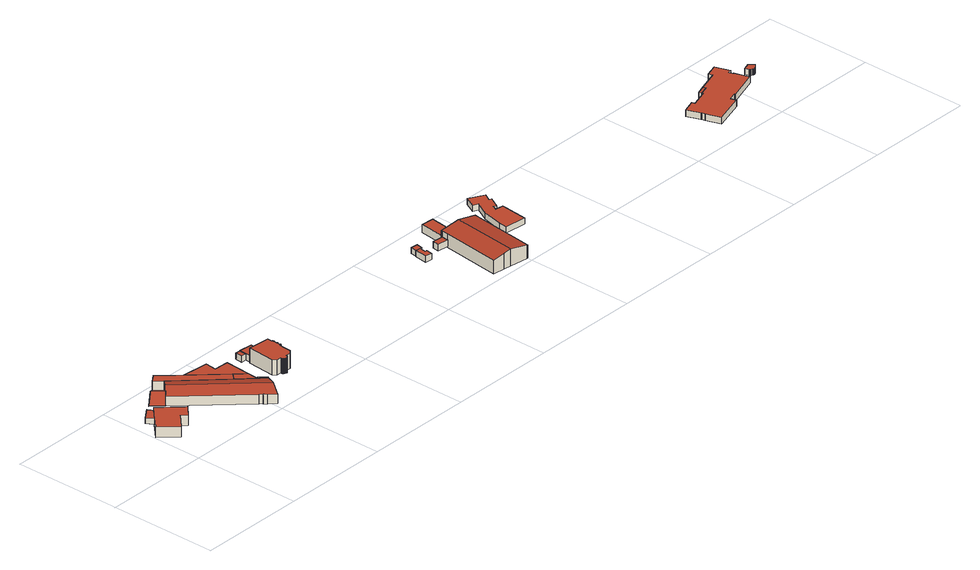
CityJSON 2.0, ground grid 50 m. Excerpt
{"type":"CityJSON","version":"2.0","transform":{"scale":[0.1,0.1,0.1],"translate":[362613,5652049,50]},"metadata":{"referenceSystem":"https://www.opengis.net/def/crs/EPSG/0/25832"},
"CityObjects":{
"building1":{"type":"Building","attributes":{"Geometrietyp2DReferenz":"3000","Gemeindeschluessel":"05315000","function":"31001_1130","roofType":"1000","measuredHeight":4.79,"storeysAboveGround":1},"address":[{"country":"Germany","locality":"Köln","thoroughfareNumber":"1017","thoroughfareName":"Berliner Str."}],"geometry":[{"type":"Solid","lod":"2","boundaries":[[[[0,1,2,3]],[[4,5,1,0]],[[6,7,5,4]],[[8,9,7,6]],[[10,11,9,8]],[[12,13,11,10]],[[3,2,13,12]],[[10,8,6,4,0,3,12]],[[1,5,7,9,11,13,2]]]],"semantics":{"surfaces":[{"type":"WallSurface"},{"type":"RoofSurface"},{"type":"GroundSurface"}],"values":[[0,0,0,0,0,0,0,1,2]]}}]},
"building2":{"type":"Building","attributes":{"Geometrietyp2DReferenz":"3000","Gemeindeschluessel":"05315000","function":"31001_2000","roofType":"1000","measuredHeight":2.62},"address":[{"country":"Germany","locality":"Köln","thoroughfareNumber":"1017","thoroughfareName":"Berliner Str."}],"geometry":[{"type":"Solid","lod":"2","boundaries":[[[[14,15,16,17]],[[18,19,15,14]],[[20,21,19,18]],[[22,23,21,20]],[[24,25,23,22]],[[17,16,25,24]],[[22,20,18,14,17,24]],[[15,19,21,23,25,16]]]],"semantics":{"surfaces":[{"type":"WallSurface"},{"type":"RoofSurface"},{"type":"GroundSurface"}],"values":[[0,0,0,0,0,0,1,2]]}}]},
"building3":{"type":"Building","attributes":{"Gemeindeschluessel":"05315000","Geometrietyp2DReferenz":"3000","function":"31001_2000"},"address":[{"country":"Germany","locality":"Köln","thoroughfareNumber":"1017","thoroughfareName":"Berliner Str."}],"children":["building3-1","building3-2"]},
"building3-1":{"type":"BuildingPart","attributes":{"roofType":"1000","measuredHeight":4.24},"parents":["building3"],"geometry":[{"type":"MultiSurface","lod":"2","boundaries":[[[26,27,28,29]],[[30,31,27,26]],[[32,33,31,30]],[[34,35,33,32]],[[36,37,35,34]],[[38,39,37,36]],[[34,32,30,26,29,38,36]],[[28,27,31,33,35,37,39]],[[38,29,40,41]],[[28,39,41,40]]],"semantics":{"surfaces":[{"type":"WallSurface"},{"type":"RoofSurface"},{"type":"GroundSurface"},{"type":"ClosureSurface"}],"values":[0,0,0,0,0,0,1,2,0,3]}}]},
"building3-2":{"type":"BuildingPart","attributes":{"roofType":"3100","measuredHeight":3.12},"parents":["building3"],"geometry":[{"type":"Solid","lod":"2","boundaries":[[[[42,43,44,45]],[[40,28,43,42]],[[46,47,39,41]],[[48,49,47,46]],[[45,44,49,48]],[[41,40,42,46]],[[45,48,46,42]],[[43,28,39,47,49,44]],[[40,41,39,28]]]],"semantics":{"surfaces":[{"type":"WallSurface"},{"type":"RoofSurface"},{"type":"GroundSurface"},{"type":"ClosureSurface"}],"values":[[0,0,0,0,0,1,1,2,3]]}}]},
"building4":{"type":"Building","attributes":{"Geometrietyp2DReferenz":"3000","Gemeindeschluessel":"05315000","function":"31001_2000","roofType":"3100","measuredHeight":5.94,"storeysAboveGround":1},"address":[{"country":"Germany","locality":"Köln","thoroughfareNumber":"1017","thoroughfareName":"Berliner Str."}],"geometry":[{"type":"Solid","lod":"2","boundaries":[[[[50,51,52,53]],[[54,55,51,50]],[[56,57,55,54]],[[58,59,57,56]],[[60,61,59,58]],[[62,63,61,60]],[[64,65,63,62]],[[66,67,65,64]],[[68,49,67,66]],[[69,47,49,68]],[[38,39,47,69]],[[36,37,39,38]],[[53,52,37,36]],[[68,66,64,62,60,58,56,69]],[[54,50,53,36,38,69,56]],[[51,55,57,59,61,63,65,67,49,47,39,37,52]]]],"semantics":{"surfaces":[{"type":"WallSurface"},{"type":"RoofSurface"},{"type":"GroundSurface"}],"values":[[0,0,0,0,0,0,0,0,0,0,0,0,0,1,1,2]]}}]},
"building5":{"type":"Building","attributes":{"Geometrietyp2DReferenz":"3000","Gemeindeschluessel":"05315000","function":"31001_2120","roofType":"1000","measuredHeight":4.21,"storeysAboveGround":1},"address":[{"country":"Germany","locality":"Köln","thoroughfareNumber":"1017","thoroughfareName":"Berliner Str."}],"geometry":[{"type":"Solid","lod":"2","boundaries":[[[[70,71,72,73]],[[74,75,71,70]],[[76,77,75,74]],[[34,78,77,76]],[[32,79,78,34]],[[73,72,79,32]],[[34,76,74,70,73,32]],[[71,75,77,78,79,72]]]],"semantics":{"surfaces":[{"type":"WallSurface"},{"type":"RoofSurface"},{"type":"GroundSurface"}],"values":[[0,0,0,0,0,0,1,2]]}}]},
"building6":{"type":"Building","attributes":{"Geometrietyp2DReferenz":"3000","Gemeindeschluessel":"05315000","function":"31001_2100","roofType":"1000","measuredHeight":3.49},"address":[{"country":"Germany","locality":"Köln","thoroughfareNumber":"1017","thoroughfareName":"Berliner Str."}],"geometry":[{"type":"Solid","lod":"2","boundaries":[[[[76,80,81,34]],[[82,83,80,76]],[[84,85,83,82]],[[86,87,85,84]],[[88,89,87,86]],[[54,90,89,88]],[[50,91,90,54]],[[53,92,91,50]],[[36,93,92,53]],[[34,81,93,36]],[[53,50,54,88,86,84,82,76,34,36]],[[80,83,85,87,89,90,91,92,93,81]]]],"semantics":{"surfaces":[{"type":"WallSurface"},{"type":"RoofSurface"},{"type":"GroundSurface"}],"values":[[0,0,0,0,0,0,0,0,0,0,1,2]]}}]},
"building7":{"type":"Building","attributes":{"Geometrietyp2DReferenz":"3000","Gemeindeschluessel":"05315000","function":"31001_2000","roofType":"1000","measuredHeight":2.89},"address":[{"country":"Germany","locality":"Köln","thoroughfareNumber":"1023","thoroughfareName":"Berliner Str."}],"geometry":[{"type":"Solid","lod":"2","boundaries":[[[[94,95,96,97]],[[98,99,95,94]],[[100,101,99,98]],[[97,96,101,100]],[[98,94,97,100]],[[95,99,101,96]]]],"semantics":{"surfaces":[{"type":"WallSurface"},{"type":"RoofSurface"},{"type":"GroundSurface"}],"values":[[0,0,0,0,1,2]]}}]},
"building8":{"type":"Building","attributes":{"Geometrietyp2DReferenz":"3000","Gemeindeschluessel":"05315000","function":"31001_1010","roofType":"1000","measuredHeight":7.04,"storeysAboveGround":1},"address":[{"country":"Germany","locality":"Köln","thoroughfareNumber":"1023","thoroughfareName":"Berliner Str."}],"geometry":[{"type":"Solid","lod":"2","boundaries":[[[[102,103,104,105]],[[106,107,103,102]],[[108,109,107,106]],[[110,111,109,108]],[[112,113,111,110]],[[114,115,113,112]],[[116,117,115,114]],[[118,119,117,116]],[[120,121,119,118]],[[122,123,121,120]],[[124,125,123,122]],[[126,127,125,124]],[[128,129,127,126]],[[130,131,129,128]],[[132,133,131,130]],[[134,135,133,132]],[[136,137,135,134]],[[138,139,137,136]],[[140,141,139,138]],[[142,143,141,140]],[[144,145,143,142]],[[146,147,145,144]],[[148,149,147,146]],[[150,151,149,148]],[[152,153,151,150]],[[154,155,153,152]],[[156,157,155,154]],[[158,159,157,156]],[[160,161,159,158]],[[162,163,161,160]],[[164,165,163,162]],[[166,167,165,164]],[[168,169,167,166]],[[170,171,169,168]],[[172,173,171,170]],[[174,175,173,172]],[[176,177,175,174]],[[178,179,177,176]],[[180,181,179,178]],[[182,183,181,180]],[[105,104,183,182]],[[180,178,176,174,172,170,168,166,164,162,160,158,156,154,152,150,148,146,144,142,140,138,136,134,132,130,128,126,124,122,120,118,116,114,112,110,108,106,102,105,182]],[[103,107,109,111,113,115,117,119,121,123,125,127,129,131,133,135,137,139,141,143,145,147,149,151,153,155,157,159,161,163,165,167,169,171,173,175,177,179,181,183,104]]]],"semantics":{"surfaces":[{"type":"WallSurface"},{"type":"RoofSurface"},{"type":"GroundSurface"}],"values":[[0,0,0,0,0,0,0,0,0,0,0,0,0,0,0,0,0,0,0,0,0,0,0,0,0,0,0,0,0,0,0,0,0,0,0,0,0,0,0,0,0,1,2]]}}]},
"building9":{"type":"Building","attributes":{"Geometrietyp2DReferenz":"3000","Gemeindeschluessel":"05315000","function":"31001_2463","roofType":"1000","measuredHeight":2.92,"storeysAboveGround":1},"address":[{"country":"Germany","locality":"Köln","thoroughfareNumber":"1023","thoroughfareName":"Berliner Str."}],"geometry":[{"type":"Solid","lod":"2","boundaries":[[[[184,185,186,187]],[[188,189,185,184]],[[190,191,189,188]],[[192,193,191,190]],[[194,195,193,192]],[[187,186,195,194]],[[192,190,188,184,187,194]],[[185,189,191,193,195,186]]]],"semantics":{"surfaces":[{"type":"WallSurface"},{"type":"RoofSurface"},{"type":"GroundSurface"}],"values":[[0,0,0,0,0,0,1,2]]}}]},
"building10":{"type":"Building","attributes":{"Geometrietyp2DReferenz":"3000","Gemeindeschluessel":"05315000","function":"31001_2000","roofType":"1000","measuredHeight":2.88,"storeysAboveGround":1},"address":[{"country":"Germany","locality":"Köln","thoroughfareNumber":"436","thoroughfareName":"Dünnwalder Mauspfad"}],"geometry":[{"type":"Solid","lod":"2","boundaries":[[[[196,197,198,199]],[[200,201,197,196]],[[202,203,201,200]],[[204,205,203,202]],[[206,207,205,204]],[[199,198,207,206]],[[204,202,200,196,199,206]],[[197,201,203,205,207,198]]]],"semantics":{"surfaces":[{"type":"WallSurface"},{"type":"RoofSurface"},{"type":"GroundSurface"}],"values":[[0,0,0,0,0,0,1,2]]}}]},
"building11":{"type":"Building","attributes":{"Geometrietyp2DReferenz":"3000","Gemeindeschluessel":"05315000","function":"31001_2000","roofType":"1000","measuredHeight":2.67,"storeysAboveGround":1},"address":[{"country":"Germany","locality":"Köln","thoroughfareNumber":"436","thoroughfareName":"Dünnwalder Mauspfad"}],"geometry":[{"type":"Solid","lod":"2","boundaries":[[[[208,209,210,211]],[[212,213,209,208]],[[196,214,213,212]],[[199,215,214,196]],[[211,210,215,199]],[[196,212,208,211,199]],[[209,213,214,215,210]]]],"semantics":{"surfaces":[{"type":"WallSurface"},{"type":"RoofSurface"},{"type":"GroundSurface"}],"values":[[0,0,0,0,0,1,2]]}}]},
"building12":{"type":"Building","attributes":{"Geometrietyp2DReferenz":"3000","Gemeindeschluessel":"05315000","function":"31001_2120","roofType":"1000","measuredHeight":3.13,"storeysAboveGround":1},"address":[{"country":"Germany","locality":"Köln","thoroughfareNumber":"436","thoroughfareName":"Dünnwalder Mauspfad"}],"geometry":[{"type":"Solid","lod":"2","boundaries":[[[[216,217,218,219]],[[220,221,217,216]],[[222,223,221,220]],[[219,218,223,222]],[[220,216,219,222]],[[217,221,223,218]]]],"semantics":{"surfaces":[{"type":"WallSurface"},{"type":"RoofSurface"},{"type":"GroundSurface"}],"values":[[0,0,0,0,1,2]]}}]},
"building13":{"type":"Building","attributes":{"Gemeindeschluessel":"05315000","Geometrietyp2DReferenz":"3000","function":"31001_3062"},"address":[{"country":"Germany","locality":"Köln","thoroughfareNumber":"436","thoroughfareName":"Dünnwalder Mauspfad"}],"children":["building13-1","building13-2"]},
"building13-1":{"type":"BuildingPart","attributes":{"roofType":"3100","measuredHeight":7.64,"storeysAboveGround":1},"parents":["building13"],"geometry":[{"type":"MultiSurface","lod":"2","boundaries":[[[224,225,226,227]],[[228,229,230,231]],[[232,233,229,228]],[[234,235,233,232]],[[236,237,235,234]],[[238,239,237,236]],[[240,241,239,238]],[[242,243,241,240]],[[244,245,243,242]],[[246,247,245,244]],[[248,249,247,246]],[[227,226,249,248]],[[231,224,227,248,246,244,242,228]],[[240,238,236,234,232,228,242]],[[225,230,229,233,235,237,239,241,243,245,247,249,226]],[[224,231,250,251]],[[230,225,251,250]]],"semantics":{"surfaces":[{"type":"WallSurface"},{"type":"RoofSurface"},{"type":"GroundSurface"},{"type":"ClosureSurface"}],"values":[0,0,0,0,0,0,0,0,0,0,0,0,1,1,2,0,3]}}]},
"building13-2":{"type":"BuildingPart","attributes":{"roofType":"1000","measuredHeight":3.71,"storeysAboveGround":1},"parents":["building13"],"geometry":[{"type":"Solid","lod":"2","boundaries":[[[[252,253,225,251]],[[254,255,253,252]],[[250,230,255,254]],[[254,252,251,250]],[[253,255,230,225]],[[250,251,225,230]]]],"semantics":{"surfaces":[{"type":"WallSurface"},{"type":"RoofSurface"},{"type":"GroundSurface"},{"type":"ClosureSurface"}],"values":[[0,0,0,1,2,3]]}}]},
"building14":{"type":"Building","attributes":{"Geometrietyp2DReferenz":"3000","Gemeindeschluessel":"05315000","function":"31001_1010","roofType":"1000","measuredHeight":2.81,"storeysAboveGround":1},"address":[{"country":"Germany","locality":"Köln","thoroughfareNumber":"434","thoroughfareName":"Dünnwalder Mauspfad"}],"geometry":[{"type":"Solid","lod":"2","boundaries":[[[[256,257,258,259]],[[260,261,257,256]],[[262,263,261,260]],[[264,265,263,262]],[[266,267,265,264]],[[268,269,267,266]],[[270,271,269,268]],[[272,273,271,270]],[[274,275,273,272]],[[276,277,275,274]],[[278,279,277,276]],[[280,281,279,278]],[[282,283,281,280]],[[284,285,283,282]],[[259,258,285,284]],[[282,280,278,276,274,272,270,268,266,264,262,260,256,259,284]],[[257,261,263,265,267,269,271,273,275,277,279,281,283,285,258]]]],"semantics":{"surfaces":[{"type":"WallSurface"},{"type":"RoofSurface"},{"type":"GroundSurface"}],"values":[[0,0,0,0,0,0,0,0,0,0,0,0,0,0,0,1,2]]}}]},
"building15":{"type":"Building","attributes":{"Geometrietyp2DReferenz":"3000","Gemeindeschluessel":"05315000","function":"51009_1610","roofType":"1000","measuredHeight":2.94},"geometry":[{"type":"Solid","lod":"2","boundaries":[[[[286,287,288,289]],[[290,291,287,286]],[[292,293,291,290]],[[289,288,293,292]],[[290,286,289,292]],[[287,291,293,288]]]],"semantics":{"surfaces":[{"type":"WallSurface"},{"type":"RoofSurface"},{"type":"GroundSurface"}],"values":[[0,0,0,0,1,2]]}}]},
"building16":{"type":"Building","attributes":{"Geometrietyp2DReferenz":"3000","Gemeindeschluessel":"05315000","function":"31001_3021","roofType":"1000","measuredHeight":3,"storeysAboveGround":1},"address":[{"country":"Germany","locality":"Köln","thoroughfareNumber":"6","thoroughfareName":"Am Jungholz"}],"geometry":[{"type":"Solid","lod":"2","boundaries":[[[[294,295,296,297]],[[298,299,295,294]],[[290,300,299,298]],[[286,301,300,290]],[[289,302,301,286]],[[303,304,302,289]],[[305,306,304,303]],[[307,308,306,305]],[[309,310,308,307]],[[311,312,310,309]],[[313,314,312,311]],[[315,316,314,313]],[[317,318,316,315]],[[319,320,318,317]],[[321,322,320,319]],[[323,324,322,321]],[[325,326,324,323]],[[327,328,326,325]],[[329,330,328,327]],[[331,332,330,329]],[[333,334,332,331]],[[335,336,334,333]],[[337,338,336,335]],[[339,340,338,337]],[[341,342,340,339]],[[343,344,342,341]],[[345,346,344,343]],[[297,296,346,345]],[[343,341,339,337,335,333,331,329,327,325,323,321,319,317,315,313,311,309,307,305,303,289,286,290,298,294,297,345]],[[295,299,300,301,302,304,306,308,310,312,314,316,318,320,322,324,326,328,330,332,334,336,338,340,342,344,346,296]]]],"semantics":{"surfaces":[{"type":"WallSurface"},{"type":"RoofSurface"},{"type":"GroundSurface"}],"values":[[0,0,0,0,0,0,0,0,0,0,0,0,0,0,0,0,0,0,0,0,0,0,0,0,0,0,0,0,1,2]]}}]},
"building17":{"type":"Building","attributes":{"Geometrietyp2DReferenz":"3000","Gemeindeschluessel":"05315000","function":"31001_2000","roofType":"1000","measuredHeight":2.77,"storeysAboveGround":1},"address":[{"country":"Germany","locality":"Köln","thoroughfareNumber":"6","thoroughfareName":"Am Jungholz"}],"geometry":[{"type":"Solid","lod":"2","boundaries":[[[[347,348,349,350]],[[351,352,348,347]],[[353,354,352,351]],[[355,356,354,353]],[[357,358,356,355]],[[359,360,358,357]],[[361,362,360,359]],[[363,364,362,361]],[[365,366,364,363]],[[367,368,366,365]],[[350,349,368,367]],[[365,363,361,359,357,355,353,351,347,350,367]],[[348,352,354,356,358,360,362,364,366,368,349]]]],"semantics":{"surfaces":[{"type":"WallSurface"},{"type":"RoofSurface"},{"type":"GroundSurface"}],"values":[[0,0,0,0,0,0,0,0,0,0,0,1,2]]}}]}
},
"vertices":[
[117,335,51],[117,335,3],[79,299,3],[79,299,51],[209,239,51],[209,239,3],[161,193,51],[161,193,3],[139,215,51],[139,215,3],[80,158,51],[80,158,3],[9,232,51],[9,232,3],
[127,338,31],[127,338,4],[111,367,4],[111,367,31],[120,338,31],[120,338,4],[117,335,31],[117,335,4],[79,299,31],[79,299,4],[59,330,31],[59,330,4],
[300,498,49],[300,498,6],[264,473,6],[264,473,49],[337,458,49],[337,458,6],[383,411,49],[383,411,6],[516,271,49],[516,271,6],[489,242,49],[489,242,6],[298,439,49],[298,439,6],[264,473,8],[298,439,8],
[215,439,38],[215,439,6],[165,404,6],[165,404,8],[255,397,38],[255,397,6],[211,356,8],[211,356,6],
[567,164,49],[567,164,6],[563,168,6],[563,168,49],[587,144,49],[587,144,6],[552,89,66],[552,89,6],[516,34,49],[516,34,6],[489,63,49],[489,63,6],[477,75,49],[477,75,6],[479,76,50],[479,76,6],[467,88,50],[467,88,6],[211,356,49],[255,397,66],
[499,348,49],[499,348,7],[505,399,7],[505,399,49],[567,343,49],[567,343,7],[559,226,49],[559,226,7],[516,271,7],[383,411,7],
[559,226,14],[516,271,14],[556,181,49],[556,181,14],[562,180,49],[562,180,14],[588,154,49],[588,154,14],[591,150,49],[591,150,14],[587,144,14],[567,164,14],[563,168,14],[489,242,14],
[663,362,52],[663,362,23],[641,363,23],[641,363,52],[661,329,52],[661,329,23],[638,331,52],[638,331,23],
[659,302,93],[659,302,23],[654,302,23],[654,302,93],[721,297,93],[721,297,23],[753,295,93],[753,295,23],[752,272,93],[752,272,23],[757,272,93],[757,272,23],[756,265,93],[756,265,23],[759,265,93],[759,265,23],[759,264,93],[759,264,23],[756,262,93],[756,262,23],[755,252,93],[755,252,23],[758,250,93],[758,250,23],[758,249,93],[758,249,23],[755,249,93],[755,249,23],[755,247,93],[755,247,23],[758,247,93],[758,247,23],[758,246,93],[758,246,23],[755,244,93],[755,244,23],[754,234,93],[754,234,23],[757,232,93],[757,232,23],[757,230,93],[757,230,23],[754,231,93],[754,231,23],[753,224,93],[753,224,23],[748,224,93],[748,224,23],[744,168,93],[744,168,23],[729,156,93],[729,156,23],[708,157,93],[708,157,23],[707,153,93],[707,153,23],[705,150,93],[705,150,23],[703,147,93],[703,147,23],[699,145,93],[699,145,23],[696,143,93],[696,143,23],[692,143,93],[692,143,23],[688,144,93],[688,144,23],[684,146,93],[684,146,23],[681,149,93],[681,149,23],[679,152,93],[679,152,23],[678,156,93],[678,156,23],[677,160,93],[677,160,23],[657,161,93],[657,161,23],[644,176,93],[644,176,23],
[663,362,53],[663,362,24],[661,329,24],[661,329,53],[669,361,53],[669,361,24],[726,357,53],[726,357,24],[721,297,53],[721,297,24],[659,302,53],[659,302,24],
[1719,340,52],[1719,340,23],[1696,343,23],[1696,343,52],[1715,310,52],[1715,310,23],[1724,309,52],[1724,309,23],[1721,280,52],[1721,280,23],[1689,284,52],[1689,284,23],
[1732,366,52],[1732,366,25],[1699,370,25],[1699,370,52],[1728,339,52],[1728,339,25],[1719,340,25],[1696,343,25],
[1837,326,56],[1837,326,25],[1788,332,25],[1788,332,56],[1833,295,56],[1833,295,25],[1784,301,56],[1784,301,25],
[1838,332,83],[1838,332,22],[1837,326,22],[1837,326,83],[1926,320,99],[1926,320,22],[1895,324,22],[1895,324,93],[2015,309,83],[2015,309,22],[2015,305,83],[2015,305,22],[2014,305,83],[2014,305,22],[1980,4,83],[1980,4,22],[1977,4,84],[1977,4,22],[1891,15,99],[1891,15,22],[1856,19,93],[1856,19,22],[1801,26,83],[1801,26,22],[1833,295,83],[1833,295,22],[1895,324,60],[1838,332,60],
[1851,445,60],[1851,445,22],[1909,440,60],[1909,440,22],
[2092,324,52],[2092,324,24],[2068,231,24],[2068,231,52],[2125,386,52],[2125,386,24],[2101,399,52],[2101,399,24],[2128,450,52],[2128,450,24],[2196,413,52],[2196,413,24],[2178,381,52],[2178,381,24],[2189,375,52],[2189,375,24],[2162,325,52],[2162,325,24],[2150,332,52],[2150,332,24],[2139,311,52],[2139,311,24],[2177,306,52],[2177,306,24],[2175,290,52],[2175,290,24],[2164,180,52],[2164,180,24],[2065,191,52],[2065,191,24],
[3365,279,65],[3365,279,36],[3361,292,36],[3361,292,65],[3325,266,65],[3325,266,36],[3321,279,65],[3321,279,36],
[3249,235,65],[3249,235,35],[3244,249,35],[3244,249,65],[3327,260,65],[3327,260,35],[3325,266,35],[3365,279,35],[3361,292,35],[3456,323,65],[3456,323,35],[3450,342,65],[3450,342,35],[3507,361,65],[3507,361,35],[3530,294,65],[3530,294,35],[3513,289,65],[3513,289,35],[3519,270,65],[3519,270,35],[3522,271,65],[3522,271,35],[3530,247,65],[3530,247,35],[3542,209,65],[3542,209,35],[3543,209,65],[3543,209,35],[3544,205,65],[3544,205,35],[3406,159,65],[3406,159,35],[3404,164,65],[3404,164,35],[3367,152,65],[3367,152,35],[3373,133,65],[3373,133,35],[3375,128,65],[3375,128,35],[3236,83,65],[3236,83,35],[3213,150,65],[3213,150,35],[3216,150,65],[3216,150,35],[3210,167,65],[3210,167,35],[3208,166,65],[3208,166,35],[3187,230,65],[3187,230,35],
[3629,253,63],[3629,253,35],[3610,274,35],[3610,274,63],[3614,238,63],[3614,238,35],[3609,236,63],[3609,236,35],[3605,235,63],[3605,235,35],[3600,235,63],[3600,235,35],[3596,237,63],[3596,237,35],[3591,239,63],[3591,239,35],[3588,242,63],[3588,242,35],[3585,246,63],[3585,246,35],[3579,264,63],[3579,264,35]
]}
